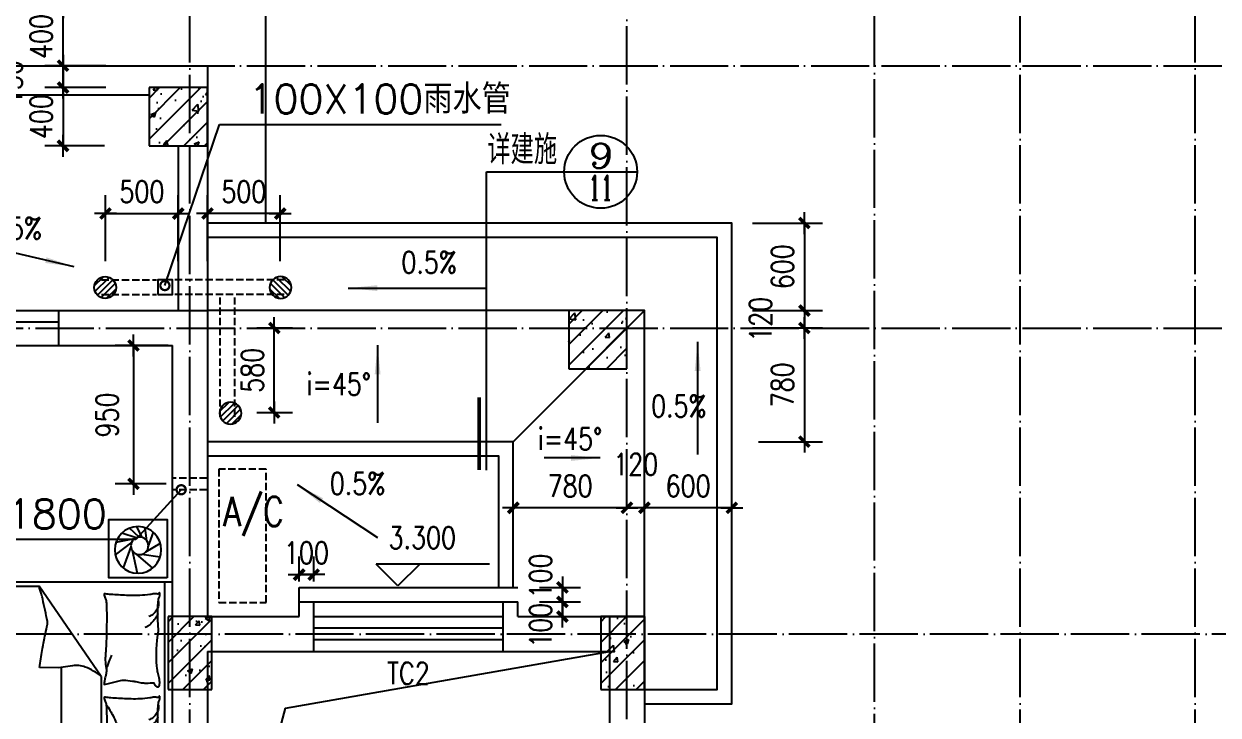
# Model space of a CAD drawing. Extents: x 12400 to 217743, y 90685 to 209848.
# Drawn here: x 90519 to 98717, y 120317 to 125060 of the extents above; entities that cross this region are included whole.
import ezdxf
from ezdxf.enums import TextEntityAlignment as Align

# ---------------------------------------------------------------- set-up
doc = ezdxf.new("R2010")
doc.units = 0
doc.header["$LTSCALE"] = 200
doc.linetypes.add('DASH', pattern=[0.35, 0.25, -0.1])
doc.linetypes.add('DOTE', pattern=[2.42, 2, -0.2, 0.02, -0.2])
doc.layers.get('0').update_dxf_attribs({"linetype": 'CONTINUOUS'})
doc.layers.get('DEFPOINTS').update_dxf_attribs({"linetype": 'CONTINUOUS'})
for name, color, linetype in [('8', 8, 'CONTINUOUS'), ('AXIS', 3, 'CONTINUOUS'), ('COLUMN', 4, 'CONTINUOUS'), ('DOTE', 1, 'DOTE'), ('HATCH', 8, 'CONTINUOUS'), ('LVTRY', 6, 'CONTINUOUS'), ('PUB_DIM', 3, 'CONTINUOUS'), ('PUB_TEXT', 7, 'CONTINUOUS'), ('ROOF', 7, 'CONTINUOUS'), ('WALL', 4, 'CONTINUOUS'), ('WINDOW', 2, 'CONTINUOUS'), ('家具', 8, 'CONTINUOUS')]:
    doc.layers.add(name, color=color, linetype=linetype)
doc.styles.add('_SIMPLEX', font='SIMPLEX.shx', dxfattribs={"width": 0.8, "bigfont": 'hztxt.shx'})
doc.styles.add('COMP', font='complex', dxfattribs={"bigfont": 'hztxt'})
doc.styles.add('DIM_FONT', font='SIMPLEX', dxfattribs={"width": 0.8})
doc.styles.add('HZ', font='txt', dxfattribs={"bigfont": 'hztxt'})
doc.styles.add('SIMPLEX', font='SIMPLEX.SHX')
doc.dimstyles.new('AXIS50', dxfattribs={"dimscale": 0.5, "dimtxt": 300, "dimasz": 1, "dimexe": 250, "dimexo": 300, "dimgap": 150, "dimtad": 1, "dimdec": 0, "dimzin": 0, "dimdsep": 46, "dimtxsty": 'DIM_FONT', "dimblk": '_DIMX', "dimblk1": 'DOTSMALL', "dimblk2": 'DOTSMALL', "dimcen": 2.5, "dimse1": 1, "dimse2": 1, "dimclrt": 7, "dimadec": 0, "dimazin": 0, "dimtfac": 1, "dimtdec": 0, "dimtix": 1, "dimtmove": 2, "dimatfit": 3, "dimldrblk": '_DIMX', "dimfxl": 0, "dimtolj": 1, "dimtzin": 0, "dimarcsym": 0})
doc.dimstyles.new('DIMN50', dxfattribs={"dimscale": 0.5, "dimtxt": 300, "dimasz": 1, "dimexe": 250, "dimexo": 300, "dimgap": 150, "dimtad": 1, "dimdec": 0, "dimzin": 0, "dimdsep": 46, "dimtxsty": 'DIM_FONT', "dimblk": '_DIMX', "dimblk1": 'DOTSMALL', "dimblk2": 'DOTSMALL', "dimcen": 2.5, "dimclrt": 7, "dimadec": 0, "dimazin": 0, "dimtfac": 1, "dimtdec": 0, "dimtix": 1, "dimtmove": 2, "dimatfit": 3, "dimldrblk": '_DIMX', "dimfxl": 0, "dimtolj": 1, "dimtzin": 0, "dimarcsym": 0})
doc.dimstyles.new('MAO', dxfattribs={"dimscale": 0.5, "dimtxt": 400, "dimasz": 250, "dimexe": 250, "dimexo": 0, "dimgap": 150, "dimtad": 1, "dimdec": 0, "dimzin": 0, "dimdsep": 46, "dimtxsty": 'DIM_FONT', "dimblk": '_DIMX', "dimblk1": 'DOTSMALL', "dimblk2": 'DOTSMALL', "dimsah": 1, "dimcen": 2.5, "dimclrt": 7, "dimadec": 0, "dimazin": 0, "dimtfac": 1, "dimtdec": 0, "dimtix": 1, "dimtmove": 2, "dimatfit": 3, "dimldrblk": 'DOTSMALL', "dimfxl": 0, "dimtolj": 1, "dimtzin": 0, "dimarcsym": 0})
pattern_1 = [(45, (178485.24, -10986.48), (-70.71068, 70.71068), []), (50, (178485.24, -10986.48), (358.6301, -31.37607), [37.5, -412.5]), (355, (178485.24, -10986.48), (-69.3757, 376.0961), [30, -330]), (100.4514, (178515.12, -10989.1), (289.2547, 344.7198), [31.8701, -350.57106]), (46.1842, (178485.24, -10886.48), (533.6205, -82.7595), [56.25, -618.75]), (96.6356, (178529.7, -10893.37), (467.3314, 487.059), [47.8051, -525.8565]), (351.1842, (178485.24, -10886.5), (467.331, 487.0593), [45, -495]), (21, (178535.24, -10911.48), (298.4535, -201.30945), [37.5, -412.5]), (326, (178535.24, -10911.48), (121.6577, 362.575), [30, -330]), (71.4514, (178560.1, -10928.25), (420.1113, 161.26525), [31.8701, -350.57106]), (37.5, (178485.24, -10986.48), (6.07993, 166.44693), [0, -326, 0, -335, 0, -331.25]), (7.5, (178485.24, -10986.48), (131.53477, 197.20586), [0, -191, 0, -318.5, 0, -126.25]), (327.5, (178373.74, -10986.48), (266.91122, -11.27744), [0, -125, 0, -390, 0, -517.5]), (317.5, (178323.74, -10986.48), (291.5931, 50.0525), [0, -162.5, 0, -259, 0, -367.5])]

# ---------------------------------------------------------------- blocks, each defined once
blk = doc.blocks.new('M_C54TQD')
for p, q in [((0, -52.4), (1500, -52.4)), ((853.5, -488.5), (45.8, -488.5)), ((853.5, -488.5), (1471.6, -915.9)), ((25.8, -508.5), (25.8, -1967.8)), ((45.8, -761.1), (915.3, -761.1)), ((1471.6, -1967.8), (1471.6, -915.9)), ((381, -1368.3), (394.8, -1471.4)), ((777.6, -1368.4), (698.4, -1472.4)), ((394.8, -1471.4), (369, -1593.5)), ((528.4, -1559.3), (508.6, -1470.4)), ((698.4, -1472.4), (623.3, -1602.7)), ((160.8, -1514.4), (136.8, -1517.8)), ((255.4, -1552.2), (160.8, -1514.4)), ((324.3, -1645), (255.4, -1552.2)), ((90.3, -1638.1), (87, -1644.6)), ((188.4, -1621), (90.3, -1638.1)), ((257.2, -1617.5), (188.4, -1621)), ((324.3, -1645), (257.2, -1617.5)), ((369, -1593.5), (324.3, -1645)), ((548.2, -1616.6), (528.4, -1559.3)), ((605.5, -1658), (548.2, -1616.6)), ((623.3, -1602.7), (605.5, -1658)), ((605.5, -1658), (734, -1626.4)), ((734, -1626.4), (836.8, -1640.3)), ((324.3, -1645), (510, -1663.9)), ((324.3, -1645), (355.2, -1727.5)), ((510, -1663.9), (559.9, -1700)), ((559.9, -1700), (572, -1708.6)), ((605.5, -1658), (593.7, -1752.2)), ((605.5, -1658), (654.9, -1721.3)), ((654.9, -1721.3), (720.1, -1768.7)), ((836.8, -1640.3), (872.8, -1660.3)), ((355.2, -1727.5), (334.6, -1810)), ((591.9, -1766.9), (580, -1861.5)), ((720.1, -1768.7), (813, -1768.7)), ((334.6, -1810), (281, -1872.6)), ((45.8, -1987.8), (1451.6, -1987.8))]:
    blk.add_line(p, q)
blk.add_lwpolyline([(0, -2000), (0, 0), (1500, 0), (1500, -2000)], close=True)
for points in [[(101, -126.8, -0.263368), (73, -108, -0.494818), (82.2, -89.3, -0.049225), (99.9, -87.5, -0.036831), (123.5, -89.3, -0.031893), (161.5, -97.4, 0.035782), (195.4, -104.4, 0.032941), (285.1, -110.3, 0.026564), (396.3, -104.4, 0.017905), (433.8, -99, -0.033397), (454, -96.8, -0.03204), (491.1, -97.5, 0.018442), (555.4, -100.5, 0.010837), (620.2, -99.8, 0.014624), (668.1, -96.8, 0.111249), (690.6, -89.5, -0.153708), (707.5, -85.5, -0.076444), (715, -87.2, -0.215512), (716.9, -89.3, -0.585858), (714.3, -92.3, 0.363489), (709.4, -94.9, 0.191716), (709.4, -106.4, -0.129675), (711.3, -123, -0.01735), (708.3, -139.8, 0.019326), (705.7, -154.9, 0.018818), (699, -223.3, 0.021828), (698.1, -282.6, 0.006204), (699.5, -316.4, 0.001963), (705.7, -423.3, 0.028341), (709.9, -459.4, -0.117014), (709.4, -468.3, -0.36606), (708, -469.3, -0.03973), (694.4, -466.5, -0.048309), (680.6, -461, 0.062981), (670, -457.1, 0.04058), (646.6, -453.7, 0.014345), (579.8, -451.4, 0.005484), (454.4, -452.2, 0.007153), (358.2, -455.2, 0.008762), (315.7, -457.9, -0.008153), (270, -460.8, -0.06251), (212.9, -456.4, 0.078669), (167.3, -454.4, 0.047825), (144.9, -459.1, -0.034494), (114.1, -466.5, -0.023571), (88.8, -469.5, -0.510228), (87.8, -468.3), (95.3, -438.3), (116, -355.7, 0.073041), (118, -336.2, 0.023305), (112.2, -275, 0.018299), (108.2, -252.2, -0.01097), (100.8, -214.2, -0.042281), (97.9, -179.9, -0.027201), (100.8, -126.5)], [(99.3, -142.8, -0.05369), (113.5, -155.8, -0.070312), (121.6, -168.1, -0.015448), (125.4, -176.6, -0.013244), (129.1, -186.8, -0.082127), (132.1, -204.9, -0.064164), (129.1, -228.1)], [(100.8, -126.8, -0.077379), (135.6, -152.1, -0.077379), (161.1, -186.8, -0.047525), (171, -211.5, -0.047525), (176.1, -237.5)], [(574.8, -100.6, 0.027842), (551.1, -111.2, 0.048685), (538.5, -119.3, 0.023666), (510.6, -143.6, 0.031223), (491.6, -164.3, 0.046801), (486.5, -172, 0.023191), (478.4, -188.7)], [(656.8, -94.9, 0.088153), (622.3, -98.4, 0.088153), (591.1, -113.7, 0.077547), (569.5, -135.3, 0.077547), (555.4, -162.4)], [(810.2, -126.8, -0.263368), (782.3, -108, -0.494818), (791.4, -89.3, -0.049225), (809.1, -87.5, -0.036831), (832.8, -89.3, -0.031893), (870.7, -97.4, 0.035782), (904.6, -104.4, 0.032941), (994.3, -110.3, 0.026564), (1105.5, -104.4, 0.017905), (1143, -99, -0.033397), (1163.3, -96.8, -0.03204), (1200.3, -97.5, 0.018442), (1264.7, -100.5, 0.010837), (1329.4, -99.8, 0.014624), (1377.3, -96.8, 0.111249), (1399.9, -89.5, -0.153708), (1416.8, -85.5, -0.076444), (1424.2, -87.2, -0.215512), (1426.2, -89.3, -0.585858), (1423.5, -92.3, 0.363489), (1418.6, -94.9, 0.191716), (1418.6, -106.4, -0.129675), (1420.5, -123, -0.01735), (1417.5, -139.8, 0.019326), (1414.9, -154.9, 0.018818), (1408.3, -223.3, 0.021828), (1407.4, -282.6, 0.006204), (1408.8, -316.4, 0.001963), (1414.9, -423.3, 0.028341), (1419.2, -459.4, -0.117014), (1418.6, -468.3, -0.36606), (1417.2, -469.3, -0.03973), (1403.6, -466.5, -0.048309), (1389.9, -461, 0.062981), (1379.2, -457.1, 0.04058), (1355.8, -453.7, 0.014345), (1289.1, -451.4, 0.005484), (1163.6, -452.2, 0.007153), (1067.5, -455.2, 0.008762), (1024.9, -457.9, -0.008153), (979.2, -460.8, -0.06251), (922.1, -456.4, 0.078669), (876.5, -454.4, 0.047825), (854.1, -459.1, -0.034494), (823.4, -466.5, -0.023571), (798, -469.5, -0.510228), (797.1, -468.3), (804.6, -438.3), (825.2, -355.7, 0.073041), (827.2, -336.2, 0.023305), (821.5, -275, 0.018299), (817.4, -252.2, -0.01097), (810.1, -214.2, -0.042281), (807.2, -179.9, -0.027201), (810.1, -126.5)], [(1284.1, -100.6, 0.027842), (1260.3, -111.2, 0.048685), (1247.8, -119.3, 0.023666), (1219.8, -143.6, 0.031223), (1200.8, -164.3, 0.046801), (1195.7, -172, 0.023191), (1187.7, -188.7)], [(1366.1, -94.9, 0.088153), (1331.5, -98.4, 0.088153), (1300.3, -113.7, 0.077547), (1278.7, -135.3, 0.077547), (1264.7, -162.4)], [(660.6, -455.2, 0.016108), (621.7, -429, 0.024599), (594.9, -413.9, 0.009477), (545.8, -390.6, 0.015937), (516, -378.3, 0.072521), (499.6, -374.7, 0.033339), (463.4, -374.5)], [(191.4, -453.7, 0.009729), (218.7, -444.6, 0.009729), (245.6, -434.6, 0.007971), (267.3, -425.5, 0.007971), (288.8, -415.8)], [(853.5, -488.5, -0.085272), (916.8, -598.6, -0.124044), (926, -686.2), (912.4, -781.6), (914.1, -911.7)], [(900.6, -453.7, 0.009729), (927.9, -444.6, 0.009729), (954.8, -434.6, 0.007971), (976.6, -425.5, 0.007971), (998, -415.8)], [(914.1, -911.7, 0.007867), (1031.7, -893.9, 0.009508), (1128.5, -875.9, 0.006616), (1193.5, -861.5, -0.023828), (1211.7, -858.2, -0.080713), (1230.3, -858.7, -0.009591), (1382.9, -890.6, -0.013133), (1416.4, -899.2, -0.007859), (1471.6, -915.9)], [(464, -1480.4, 0.025626), (475.6, -1477.6, 0.0108), (604.9, -1436, 0.00456), (692.4, -1404.8, 0.01125), (727.5, -1391, 0.069394), (746.3, -1379.9, -0.079756), (762.9, -1370.5, -0.106399), (777.6, -1368.4, -0.328642), (781.6, -1371.8, -0.299547), (779.2, -1378.3, 0.189917), (773.7, -1387.1, 0.033518), (772.5, -1397.4, 0.075627), (773, -1402, 0.053489), (776, -1409.8, 0.017838), (788.1, -1431.8, 0.038394), (805.3, -1456.1, -0.059529), (815.7, -1472.2, -0.035943), (826.3, -1498.4, -0.011245), (851.9, -1584.7, -0.006203), (862.2, -1624.3, 0.010783), (868.3, -1647, 0.019485), (872.8, -1660.3, 0.005062), (892.4, -1710.5, 0.101392), (909.1, -1735.8, -0.223768), (914, -1749.2, -0.25558), (910.9, -1753.8, -0.081563), (895.2, -1758.9, -0.071805), (878.1, -1759, 0.069985), (860.5, -1759.1, 0.03546), (801, -1772.1, 0.029432), (732, -1796.8, 0.001554), (698.6, -1811.2, -0.00152), (664.5, -1825.8, -0.004735), (629.3, -1840.5, 0.00382), (585.5, -1858.6, 0.296001), (563.6, -1890.9, -0.649774), (542.2, -1899.9, -0.02319), (537.7, -1895.3, 0.0288), (534, -1891.6, 0.005727), (527.4, -1885.8, -0.004358), (518.8, -1878.2, -0.027528), (501.8, -1861.4, -0.046214), (493.2, -1849.9, -0.194121), (490.4, -1833.2, 0.133719), (489.3, -1809.2, 0.005779), (481.8, -1787.2, 0.008882)]]:
    blk.add_lwpolyline(points, format="xyb")
blk.add_lwpolyline([(58.1, -1583.2, 0.101392), (39.5, -1559.2, -0.223768), (33.6, -1546.2, -0.25558), (36.4, -1541.4, -0.081563), (51.6, -1535.1, -0.071805), (68.7, -1533.7, 0.069985), (86.2, -1532.2, 0.03546), (144.5, -1514.8, 0.029432), (211.5, -1484.8, 0.001554), (243.6, -1467.9, -0.00152), (276.5, -1450.7, -0.004735), (310.5, -1433.4, 0.00382), (352.7, -1412, 0.296001), (372.1, -1378.1, -0.649774), (392.8, -1367.5, -0.02319), (397.6, -1371.7, 0.0288), (401.6, -1375.1, 0.005727), (408.6, -1380.4, -0.004358), (417.8, -1387.3, -0.027528), (436, -1402.8, -0.046214), (445.5, -1413.5, -0.194121), (449.5, -1430, 0.133719), (452.5, -1453.8, 0.011505), (471.2, -1496.2, 0.008882), (497.5, -1550, 0.012426), (534.6, -1618.4, -0.033612), (547.3, -1644.2), (570.3, -1700.5), (588.1, -1744, 0.224341), (602.6, -1757.3, -0.722772), (602.8, -1766.1, -0.103513), (599, -1766.6, 0.053465), (591.8, -1766.9, 0.030109), (568.7, -1771.5, -0.031436), (546.6, -1775.9, -0.05324), (531.5, -1776.4, 0.05518), (516.9, -1776.8, 0.056271), (491.6, -1783.4, 0.0108), (365.9, -1834.8, 0.00456), (281, -1872.6, 0.01125), (247.1, -1889, 0.069394), (229.2, -1901.6, -0.079756), (213.3, -1912.2, -0.106399), (198.9, -1915.4, -0.328642), (194.6, -1912.4, -0.299547), (196.5, -1905.7, 0.189917), (201.3, -1896.5, 0.033518), (201.7, -1886.2, 0.075627), (200.8, -1881.6, 0.053489), (197.3, -1874, 0.017838), (183.5, -1853, 0.038394), (164.5, -1830.2, -0.059529), (152.9, -1814.9, -0.035943), (140.3, -1789.6, -0.011245), (108.1, -1705.4, -0.006203), (94.9, -1666.8, 0.010783), (87, -1644.6, 0.019485), (81.6, -1631.7, 0.005062)], format="xyb", close=True)
for centre, start, end in [((45.8, -508.5), 90, 180), ((45.8, -741.1), 180, 270), ((45.8, -1967.8), 180, 270), ((1451.6, -1967.8), 270, 0)]:
    blk.add_arc(centre, 20, start, end)
at = {"style": 'DIM_FONT', "width": 0.8, "flags": 9}
for tag in ['YSIZE', 'XSIZE']:
    blk.add_attdef(tag, (0, 0), '', height=0.5, dxfattribs=at)
blk = doc.blocks.new('M_C5')
for p, q in [((-70.8, 21.3), (-105.6, 120.2)), ((-60.2, 62.7), (-49.6, 152.1)), ((-28.1, 85.6), (7.4, 159.8)), ((-9, 88), (58.7, 149.2)), ((12.2, 83.3), (111.9, 114.4)), ((-54, -14.1), (-153.6, 45)), ((25.5, 75.4), (152, 50)), ((42.3, 52.6), (156.1, -35.1)), ((48.3, 20.6), (102.1, -123.2)), ((-26.4, -30), (-153, -46.9)), ((14.5, -26.2), (-99.1, -125.6)), ((40.5, -2.3), (5.1, -160))]:
    blk.add_line(p, q)
for centre, radius in [((0, 0), 160), ((-11.2, 28), 60)]:
    blk.add_circle(centre, radius)
at = {"width": 0.8, "flags": 9}
for tag in ['XSIZE', 'YSIZE']:
    blk.add_attdef(tag, (0, 0), '', height=0.5, dxfattribs=at)
blk = doc.blocks.new('A$C61510689')
for points in [[(36.3, 1955.5), (436.3, 1955.5), (436.3, 2355.5), (36.3, 2355.5)], [(36.3, 0), (436.3, 0), (436.3, 400), (36.3, 400)]]:
    blk.add_lwpolyline(points, close=True)
for p in [(236.4, 2147.6), (236.4, 192.2)]:
    blk.add_blockref('M_C5', p)
at = {"rotation": 90}
blk.add_blockref('M_C54TQD', (0, 426.1), dxfattribs=at)
blk = doc.blocks.new('TM1800')
for p, q in [((0, 240), (1800, 240)), ((864.8, 160), (864.8, 240)), ((1800, 160), (0, 160)), ((936.2, 160), (936.2, 80)), ((936.2, 80), (0, 80)), ((0, 0), (1800, 0))]:
    blk.add_line(p, q)
blk = doc.blocks.new('_WBLK')
for p, q in [((-0.5, 0.5), (0.5, 0.5)), ((0.5, 0.1667), (-0.5, 0.1667)), ((0.5, -0.1667), (-0.5, -0.1667)), ((-0.5, -0.5), (0.5, -0.5))]:
    blk.add_line(p, q)
at = {"style": 'SIMPLEX', "flags": 9}
blk.add_attdef('A', text='', height=1, dxfattribs=at).set_placement((0, 1.5), align=Align.MIDDLE)
blk = doc.blocks.new('_DIMX')
blk.add_line((-150, 0), (150, 0))
at = {"const_width": 50}
blk.add_lwpolyline([(-70, -70), (70, 70)], dxfattribs=at)
blk = doc.blocks.new('*D1834')
at = {"layer": 'AXIS', "color": 0, "lineweight": -2}
for p, q in [((95520.7, 123692.9), (96001.5, 123692.9)), ((95876.5, 123692.4), (95876.5, 123093.4)), ((95520.7, 123092.9), (96001.5, 123092.9))]:
    blk.add_line(p, q, dxfattribs=at)
at = {"layer": 'DEFPOINTS', "color": 0}
for p in [(95370.7, 123692.9), (95370.7, 123092.9), (95876.5, 123092.9)]:
    blk.add_point(p, dxfattribs=at)
at = {"layer": 'AXIS', "color": 0, "lineweight": -2, "xscale": 0.5, "yscale": 0.5, "zscale": 0.5}
for p, rotation in [((95876.5, 123692.9), 90), ((95876.5, 123092.9), 270)]:
    blk.add_blockref('_DIMX', p, dxfattribs=dict(at, rotation=rotation))
at = {"layer": 'AXIS', "color": 7, "insert": (95726.5, 123392.9), "char_height": 150, "attachment_point": 5, "rotation": 90, "style": 'DIM_FONT'}
blk.add_mtext('\\A1;600', dxfattribs=at)
blk = doc.blocks.new('_DOTSMALL')
at = {"color": 0, "linetype": 'ByBlock', "const_width": 0.5}
blk.add_lwpolyline([(-0.0625, 0, 1), (0.0625, 0, 1)], format="xyb", close=True, dxfattribs=at)
blk = doc.blocks.new('*D1835')
at = {"layer": 'AXIS', "color": 0, "lineweight": -2}
for p, q in [((95520.7, 123092.9), (96001.5, 123092.9)), ((95876.5, 123093.4), (95876.5, 123093.9)), ((95876.5, 123092.9), (95876.5, 122972.9)), ((95561.9, 122972.9), (96001.5, 122972.9)), ((95876.5, 122972.4), (95876.5, 122971.9))]:
    blk.add_line(p, q, dxfattribs=at)
at = {"layer": 'DEFPOINTS', "color": 0}
for p in [(95370.7, 123092.9), (95411.9, 122972.9), (95876.5, 122972.9)]:
    blk.add_point(p, dxfattribs=at)
at = {"layer": 'AXIS', "color": 0, "lineweight": -2, "xscale": 0.5, "yscale": 0.5, "zscale": 0.5}
for p, rotation in [((95876.5, 123092.9), 270), ((95876.5, 122972.9), 90)]:
    blk.add_blockref('_DIMX', p, dxfattribs=dict(at, rotation=rotation))
at = {"layer": 'AXIS', "color": 7, "insert": (95575.6, 123032.9), "char_height": 150, "attachment_point": 5, "rotation": 90, "style": 'DIM_FONT'}
blk.add_mtext('\\A1;120', dxfattribs=at)
blk = doc.blocks.new('*D1838')
at = {"layer": 'AXIS', "color": 0, "lineweight": -2}
for p, q in [((95520.7, 122972.9), (96001.5, 122972.9)), ((95876.5, 122972.4), (95876.5, 122193.4)), ((95561.9, 122192.9), (96001.5, 122192.9))]:
    blk.add_line(p, q, dxfattribs=at)
at = {"layer": 'DEFPOINTS', "color": 0}
for p in [(95370.7, 122972.9), (95411.9, 122192.9), (95876.5, 122192.9)]:
    blk.add_point(p, dxfattribs=at)
at = {"layer": 'AXIS', "color": 0, "lineweight": -2, "xscale": 0.5, "yscale": 0.5, "zscale": 0.5}
for p, rotation in [((95876.5, 122972.9), 90), ((95876.5, 122192.9), 270)]:
    blk.add_blockref('_DIMX', p, dxfattribs=dict(at, rotation=rotation))
at = {"layer": 'AXIS', "color": 7, "insert": (95726.5, 122582.9), "char_height": 150, "attachment_point": 5, "rotation": 90, "style": 'DIM_FONT'}
blk.add_mtext('\\A1;780', dxfattribs=at)
blk = doc.blocks.new('*D1839')
at = {"layer": 'DEFPOINTS', "color": 0}
for p in [(94778.6, 121739.1), (94778.6, 121354.1), (95378.6, 121354.1)]:
    blk.add_point(p, dxfattribs=at)
at = {"layer": 'PUB_DIM', "color": 0, "lineweight": -2}
blk.add_line((95378.1, 121739.1), (94779.1, 121739.1), dxfattribs=at)
at = {"layer": 'PUB_DIM', "color": 0, "lineweight": -2, "xscale": 0.5, "yscale": 0.5, "zscale": 0.5, "rotation": 180}
blk.add_blockref('_DIMX', (94778.6, 121739.1), dxfattribs=at)
at = {"layer": 'PUB_DIM', "color": 0, "lineweight": -2, "xscale": 0.5, "yscale": 0.5, "zscale": 0.5}
blk.add_blockref('_DIMX', (95378.6, 121739.1), dxfattribs=at)
at = {"layer": 'PUB_DIM', "color": 7, "insert": (95078.6, 121889.1), "char_height": 150, "attachment_point": 5, "style": 'DIM_FONT'}
blk.add_mtext('\\A1;600', dxfattribs=at)
blk = doc.blocks.new('*D1840')
at = {"layer": 'DEFPOINTS', "color": 0}
for p in [(94658.6, 121739.1), (94658.6, 121395.3), (94778.6, 121354.1)]:
    blk.add_point(p, dxfattribs=at)
at = {"layer": 'PUB_DIM', "color": 0, "lineweight": -2}
for p, q in [((94658.1, 121739.1), (94657.6, 121739.1)), ((94778.6, 121739.1), (94658.6, 121739.1)), ((94779.1, 121739.1), (94779.6, 121739.1))]:
    blk.add_line(p, q, dxfattribs=at)
at = {"layer": 'PUB_DIM', "color": 0, "lineweight": -2, "xscale": 0.5, "yscale": 0.5, "zscale": 0.5}
blk.add_blockref('_DIMX', (94658.6, 121739.1), dxfattribs=at)
at = {"layer": 'PUB_DIM', "color": 0, "lineweight": -2, "xscale": 0.5, "yscale": 0.5, "zscale": 0.5, "rotation": 180}
blk.add_blockref('_DIMX', (94778.6, 121739.1), dxfattribs=at)
at = {"layer": 'PUB_DIM', "color": 7, "insert": (94718.6, 122037.2), "char_height": 150, "attachment_point": 5, "style": 'DIM_FONT'}
blk.add_mtext('\\A1;120', dxfattribs=at)
blk = doc.blocks.new('*D1841')
at = {"layer": 'DEFPOINTS', "color": 0}
for p in [(93878.6, 121739.1), (93878.6, 121395.3), (94658.6, 121354.1)]:
    blk.add_point(p, dxfattribs=at)
at = {"layer": 'PUB_DIM', "color": 0, "lineweight": -2}
blk.add_line((94658.1, 121739.1), (93879.1, 121739.1), dxfattribs=at)
at = {"layer": 'PUB_DIM', "color": 0, "lineweight": -2, "xscale": 0.5, "yscale": 0.5, "zscale": 0.5, "rotation": 180}
blk.add_blockref('_DIMX', (93878.6, 121739.1), dxfattribs=at)
at = {"layer": 'PUB_DIM', "color": 0, "lineweight": -2, "xscale": 0.5, "yscale": 0.5, "zscale": 0.5}
blk.add_blockref('_DIMX', (94658.6, 121739.1), dxfattribs=at)
at = {"layer": 'PUB_DIM', "color": 7, "insert": (94268.6, 121889.1), "char_height": 150, "attachment_point": 5, "style": 'DIM_FONT'}
blk.add_mtext('\\A1;780', dxfattribs=at)
blk = doc.blocks.new('_ARROW')
blk.add_solid([(0, 0), (-1, 0.1), (-1, -0.1)])
blk = doc.blocks.new('_LV13')
at = {"color": 0}
for p, q in [((-0.495, 0.071), (-0.071, 0.495)), ((-0.465, -0.183), (0.183, 0.465)), ((-0.354, -0.354), (0.354, 0.354)), ((-0.183, -0.465), (0.465, 0.183)), ((0.071, -0.495), (0.495, -0.071))]:
    blk.add_line(p, q, dxfattribs=at)
blk.add_circle((0, 0), 0.5)
blk = doc.blocks.new('*D1909')
at = {"layer": 'DEFPOINTS', "color": 0}
for p in [(91658.6, 122852.9), (91271.3, 121902.9), (91645.2, 121902.9)]:
    blk.add_point(p, dxfattribs=at)
at = {"layer": 'PUB_DIM', "color": 0, "lineweight": -2}
for p, q in [((91508.6, 122852.9), (91146.3, 122852.9)), ((91271.3, 122852.4), (91271.3, 121903.4)), ((91495.2, 121902.9), (91146.3, 121902.9))]:
    blk.add_line(p, q, dxfattribs=at)
at = {"layer": 'PUB_DIM', "color": 0, "lineweight": -2, "xscale": 0.5, "yscale": 0.5, "zscale": 0.5}
for p, rotation in [((91271.3, 122852.9), 90), ((91271.3, 121902.9), 270)]:
    blk.add_blockref('_DIMX', p, dxfattribs=dict(at, rotation=rotation))
at = {"layer": 'PUB_DIM', "color": 7, "insert": (91090.8, 122376.3), "char_height": 150, "attachment_point": 5, "rotation": 90, "style": 'DIM_FONT'}
blk.add_mtext('\\A1;950', dxfattribs=at)
blk = doc.blocks.new('*D1946')
at = {"layer": 'DEFPOINTS', "color": 0}
for p in [(91232.1, 124772.9), (90787.4, 124622.9), (91232.1, 124622.9)]:
    blk.add_point(p, dxfattribs=at)
at = {"layer": 'PUB_DIM', "color": 0, "lineweight": -2}
for p, q in [((91082.1, 124772.9), (90662.4, 124772.9)), ((90787.4, 124773.4), (90787.4, 124773.9)), ((90787.4, 124772.9), (90787.4, 124622.9)), ((91082.1, 124622.9), (90662.4, 124622.9)), ((90787.4, 124622.4), (90787.4, 124621.9))]:
    blk.add_line(p, q, dxfattribs=at)
at = {"layer": 'PUB_DIM', "color": 0, "lineweight": -2, "xscale": 0.5, "yscale": 0.5, "zscale": 0.5}
for p, rotation in [((90787.4, 124772.9), 270), ((90787.4, 124622.9), 90)]:
    blk.add_blockref('_DIMX', p, dxfattribs=dict(at, rotation=rotation))
at = {"layer": 'PUB_DIM', "color": 7, "insert": (90431.8, 124657.2), "char_height": 150, "attachment_point": 5, "rotation": 90, "style": 'DIM_FONT'}
blk.add_mtext('\\A1;150', dxfattribs=at)
blk = doc.blocks.new('*D1947')
at = {"layer": 'DEFPOINTS', "color": 0}
for p in [(90787.4, 125172.9), (91227.9, 125172.9), (91232.1, 124772.9)]:
    blk.add_point(p, dxfattribs=at)
at = {"layer": 'PUB_DIM', "color": 0, "lineweight": -2}
for p, q in [((91077.9, 125172.9), (90662.4, 125172.9)), ((90787.4, 125173.4), (90787.4, 125173.9)), ((90787.4, 124772.9), (90787.4, 125172.9)), ((91082.1, 124772.9), (90662.4, 124772.9)), ((90787.4, 124772.4), (90787.4, 124771.9))]:
    blk.add_line(p, q, dxfattribs=at)
at = {"layer": 'PUB_DIM', "color": 0, "lineweight": -2, "xscale": 0.5, "yscale": 0.5, "zscale": 0.5}
for p, rotation in [((90787.4, 125172.9), 270), ((90787.4, 124772.9), 90)]:
    blk.add_blockref('_DIMX', p, dxfattribs=dict(at, rotation=rotation))
at = {"layer": 'PUB_DIM', "color": 7, "insert": (90637.4, 124972.9), "char_height": 150, "attachment_point": 5, "rotation": 90, "style": 'DIM_FONT'}
blk.add_mtext('\\A1;400', dxfattribs=at)
blk = doc.blocks.new('*D1948')
at = {"layer": 'DEFPOINTS', "color": 0}
for p in [(91232.1, 124622.9), (90787.4, 124222.9), (91221.2, 124222.9)]:
    blk.add_point(p, dxfattribs=at)
at = {"layer": 'PUB_DIM', "color": 0, "lineweight": -2}
for p, q in [((91082.1, 124622.9), (90662.4, 124622.9)), ((90787.4, 124623.4), (90787.4, 124623.9)), ((90787.4, 124622.9), (90787.4, 124222.9)), ((91071.2, 124222.9), (90662.4, 124222.9)), ((90787.4, 124222.4), (90787.4, 124221.9))]:
    blk.add_line(p, q, dxfattribs=at)
at = {"layer": 'PUB_DIM', "color": 0, "lineweight": -2, "xscale": 0.5, "yscale": 0.5, "zscale": 0.5}
for p, rotation in [((90787.4, 124622.9), 270), ((90787.4, 124222.9), 90)]:
    blk.add_blockref('_DIMX', p, dxfattribs=dict(at, rotation=rotation))
at = {"layer": 'PUB_DIM', "color": 7, "insert": (90637.4, 124422.9), "char_height": 150, "attachment_point": 5, "rotation": 90, "style": 'DIM_FONT'}
blk.add_mtext('\\A1;400', dxfattribs=at)
blk = doc.blocks.new('*D2041')
at = {"layer": 'DEFPOINTS', "color": 0}
for p in [(91578.6, 123758.4), (91078.6, 123282.2), (91578.6, 123282.2)]:
    blk.add_point(p, dxfattribs=at)
at = {"layer": 'PUB_DIM', "color": 0, "lineweight": -2}
for p, q in [((91078.6, 123432.2), (91078.6, 123883.4)), ((91578.6, 123432.2), (91578.6, 123883.4)), ((91079.1, 123758.4), (91578.1, 123758.4))]:
    blk.add_line(p, q, dxfattribs=at)
at = {"layer": 'PUB_DIM', "color": 0, "lineweight": -2, "xscale": 0.5, "yscale": 0.5, "zscale": 0.5, "rotation": 180}
blk.add_blockref('_DIMX', (91078.6, 123758.4), dxfattribs=at)
at = {"layer": 'PUB_DIM', "color": 0, "lineweight": -2, "xscale": 0.5, "yscale": 0.5, "zscale": 0.5}
blk.add_blockref('_DIMX', (91578.6, 123758.4), dxfattribs=at)
at = {"layer": 'PUB_DIM', "color": 7, "insert": (91328.6, 123908.4), "char_height": 150, "attachment_point": 5, "style": 'DIM_FONT'}
blk.add_mtext('\\A1;500', dxfattribs=at)
blk = doc.blocks.new('*D2042')
at = {"layer": 'DEFPOINTS', "color": 0}
for p in [(91967.9, 122972.9), (92237.6, 122972.9), (91967.9, 122392.9)]:
    blk.add_point(p, dxfattribs=at)
at = {"layer": 'PUB_DIM', "color": 0, "lineweight": -2}
for p, q in [((92117.9, 122972.9), (92362.6, 122972.9)), ((92237.6, 122393.4), (92237.6, 122972.4)), ((92117.9, 122392.9), (92362.6, 122392.9))]:
    blk.add_line(p, q, dxfattribs=at)
at = {"layer": 'PUB_DIM', "color": 0, "lineweight": -2, "xscale": 0.5, "yscale": 0.5, "zscale": 0.5}
for p, rotation in [((92237.6, 122972.9), 90), ((92237.6, 122392.9), 270)]:
    blk.add_blockref('_DIMX', p, dxfattribs=dict(at, rotation=rotation))
at = {"layer": 'PUB_DIM', "color": 7, "insert": (92087.6, 122682.9), "char_height": 150, "attachment_point": 5, "rotation": 90, "style": 'DIM_FONT'}
blk.add_mtext('\\A1;580', dxfattribs=at)
blk = doc.blocks.new('*D2126')
at = {"layer": 'DEFPOINTS', "color": 0}
for p in [(93908.6, 121092.9), (93908.6, 120992.9), (94215.6, 120992.9)]:
    blk.add_point(p, dxfattribs=at)
at = {"layer": 'PUB_DIM', "color": 0, "lineweight": -2}
for p, q in [((94058.6, 121092.9), (94340.6, 121092.9)), ((94215.6, 121093.4), (94215.6, 121093.9)), ((94215.6, 121092.9), (94215.6, 120992.9)), ((94058.6, 120992.9), (94340.6, 120992.9)), ((94215.6, 120992.4), (94215.6, 120991.9))]:
    blk.add_line(p, q, dxfattribs=at)
at = {"layer": 'PUB_DIM', "color": 0, "lineweight": -2, "xscale": 0.5, "yscale": 0.5, "zscale": 0.5}
for p, rotation in [((94215.6, 121092.9), 270), ((94215.6, 120992.9), 90)]:
    blk.add_blockref('_DIMX', p, dxfattribs=dict(at, rotation=rotation))
at = {"layer": 'PUB_DIM', "color": 7, "insert": (94065.6, 120933), "char_height": 150, "attachment_point": 5, "rotation": 90, "style": 'DIM_FONT'}
blk.add_mtext('\\A1;100', dxfattribs=at)
blk = doc.blocks.new('*D2127')
at = {"layer": 'DEFPOINTS', "color": 0}
for p in [(92508.6, 121280.3), (92408.6, 121083.2), (92508.6, 121083.2)]:
    blk.add_point(p, dxfattribs=at)
at = {"layer": 'PUB_DIM', "color": 0, "lineweight": -2}
for p, q in [((92408.6, 121233.2), (92408.6, 121405.3)), ((92508.6, 121233.2), (92508.6, 121405.3)), ((92408.1, 121280.3), (92407.6, 121280.3)), ((92408.6, 121280.3), (92508.6, 121280.3)), ((92509.1, 121280.3), (92509.6, 121280.3))]:
    blk.add_line(p, q, dxfattribs=at)
at = {"layer": 'PUB_DIM', "color": 0, "lineweight": -2, "xscale": 0.5, "yscale": 0.5, "zscale": 0.5}
blk.add_blockref('_DIMX', (92408.6, 121280.3), dxfattribs=at)
at = {"layer": 'PUB_DIM', "color": 0, "lineweight": -2, "xscale": 0.5, "yscale": 0.5, "zscale": 0.5, "rotation": 180}
blk.add_blockref('_DIMX', (92508.6, 121280.3), dxfattribs=at)
at = {"layer": 'PUB_DIM', "color": 7, "insert": (92458.6, 121430.3), "char_height": 150, "attachment_point": 5, "style": 'DIM_FONT'}
blk.add_mtext('\\A1;100', dxfattribs=at)
blk = doc.blocks.new('*D2130')
at = {"layer": 'DEFPOINTS', "color": 0}
for p in [(93908.6, 121192.9), (94215.6, 121192.9), (93908.6, 121092.9)]:
    blk.add_point(p, dxfattribs=at)
at = {"layer": 'PUB_DIM', "color": 0, "lineweight": -2}
for p, q in [((94058.6, 121192.9), (94340.6, 121192.9)), ((94215.6, 121193.4), (94215.6, 121193.9)), ((94215.6, 121092.9), (94215.6, 121192.9)), ((94058.6, 121092.9), (94340.6, 121092.9)), ((94215.6, 121092.4), (94215.6, 121091.9))]:
    blk.add_line(p, q, dxfattribs=at)
at = {"layer": 'PUB_DIM', "color": 0, "lineweight": -2, "xscale": 0.5, "yscale": 0.5, "zscale": 0.5}
for p, rotation in [((94215.6, 121192.9), 270), ((94215.6, 121092.9), 90)]:
    blk.add_blockref('_DIMX', p, dxfattribs=dict(at, rotation=rotation))
at = {"layer": 'PUB_DIM', "color": 7, "insert": (94065.6, 121271.7), "char_height": 150, "attachment_point": 5, "rotation": 90, "style": 'DIM_FONT'}
blk.add_mtext('\\A1;100', dxfattribs=at)
blk = doc.blocks.new('*D2415')
at = {"layer": 'DEFPOINTS', "color": 0}
for p in [(91778.6, 123758.4), (91778.6, 123282.2), (92278.6, 123282.2)]:
    blk.add_point(p, dxfattribs=at)
at = {"layer": 'PUB_DIM', "color": 0, "lineweight": -2}
for p, q in [((91778.6, 123432.2), (91778.6, 123883.4)), ((92278.6, 123432.2), (92278.6, 123883.4)), ((92278.1, 123758.4), (91779.1, 123758.4))]:
    blk.add_line(p, q, dxfattribs=at)
at = {"layer": 'PUB_DIM', "color": 0, "lineweight": -2, "xscale": 0.5, "yscale": 0.5, "zscale": 0.5, "rotation": 180}
blk.add_blockref('_DIMX', (91778.6, 123758.4), dxfattribs=at)
at = {"layer": 'PUB_DIM', "color": 0, "lineweight": -2, "xscale": 0.5, "yscale": 0.5, "zscale": 0.5}
blk.add_blockref('_DIMX', (92278.6, 123758.4), dxfattribs=at)
at = {"layer": 'PUB_DIM', "color": 7, "insert": (92028.6, 123908.4), "char_height": 150, "attachment_point": 5, "style": 'DIM_FONT'}
blk.add_mtext('\\A1;500', dxfattribs=at)
blk = doc.blocks.new('_INDEX')
blk.add_line((-0.5, 0), (0.5, 0))
blk.add_circle((0, 0), 0.5)
at = {"style": 'COMP'}
for tag, width, p, p2 in [('1', 2.333333, (-0.17, 0.05), (0.17, 0.05)), ('-', 1.166667, (-0.17, -0.39), (0.17, -0.39))]:
    blk.add_attdef(tag, text='', height=0.34, dxfattribs=dict(at, width=width)).set_placement(p, p2, align=Align.FIT)

msp = doc.modelspace()

# ---------------------------------------------------------------- hatches: boundary and pattern name
at = {"layer": 'HATCH'}
h = msp.add_hatch(dxfattribs=at)
h.set_pattern_fill('AN31C', color=256, scale=500, style=0)
h.set_pattern_definition([(45, (59932.34, 50395.18), (-70.71068, 70.71068), []), (50, (59932.34, 50395.18), (358.6301, -31.3761), [37.5, -412.5]), (355, (59932.34, 50395.18), (-69.3757, 376.096), [30, -330]), (100.4514, (59962.22, 50392.57), (289.2547, 344.7198), [31.8701, -350.571]), (46.1842, (59932.34, 50495.2), (533.6205, -82.7595), [56.25, -618.75]), (96.6356, (59976.8, 50488.3), (467.3314, 487.059), [47.805, -525.8565]), (351.1842, (59932.34, 50495.2), (467.331, 487.0593), [45, -495]), (21, (59982.34, 50470.18), (298.4535, -201.3094), [37.5, -412.5]), (326, (59982.34, 50470.18), (121.6577, 362.575), [30, -330]), (71.4514, (60007.2, 50453.4), (420.1113, 161.2652), [31.8701, -350.571]), (37.5, (59932.34, 50395.18), (6.07993, 166.44693), [0, -326, 0, -335, 0, -331.25]), (7.5, (59932.34, 50395.18), (131.53477, 197.20586), [0, -191, 0, -318.5, 0, -126.25]), (327.5, (59820.84, 50395.18), (266.91122, -11.27744), [0, -125, 0, -390, 0, -517.5]), (317.5, (59770.84, 50395.18), (291.5931, 50.0525), [0, -162.5, 0, -259, 0, -367.5])])
h.paths.add_polyline_path([(91778.568, 124622.868), (91378.568, 124622.868), (91378.568, 124222.868), (91778.568, 124222.868)])
h = msp.add_hatch(dxfattribs=at)
h.set_pattern_fill('AN31C', color=256, scale=500, style=0)
h.set_pattern_definition(pattern_1)
h.paths.add_polyline_path([(94658.568, 122692.868), (94658.568, 123092.868), (94258.568, 123092.868), (94258.568, 122692.868)])
h = msp.add_hatch(dxfattribs=at)
h.set_pattern_fill('AN31C', color=256, scale=500, style=0)
h.set_pattern_definition(pattern_1)
h.paths.add_polyline_path([(91508.568, 120492.868), (91808.568, 120492.868), (91808.568, 120992.868), (91508.568, 120992.868)])
h = msp.add_hatch(dxfattribs=at)
h.set_pattern_fill('AN31C', color=256, scale=500, style=0)
h.set_pattern_definition(pattern_1)
h.paths.add_polyline_path([(94778.568, 120992.868), (94478.568, 120992.868), (94478.568, 120492.868), (94778.568, 120492.868)])

# ---------------------------------------------------------------- linework, layer by layer
for p, q in [((85938.568, 124572.868), (91378.568, 124572.868)), ((91578.568, 124222.868), (91578.568, 123092.868)), ((92314.876, 120363.744), (94538.568, 120752.868)), ((91778.568, 118372.868), (92314.876, 120363.744))]:
    msp.add_line(p, q)
msp.add_lwpolyline([(85538.568, 123092.868), (85538.568, 124772.868), (91778.568, 124772.868), (91778.568, 123092.868)])
at = {"linetype": 'DASH'}
msp.add_lwpolyline([(91858.138, 121089.689), (92181.9, 121089.689), (92181.9, 122004.566), (91858.138, 122004.566)], close=True, dxfattribs=at)
at = {"layer": '8'}
for p, q in [((92408.568, 121192.868), (93908.568, 121192.868)), ((92408.568, 121092.868), (92408.568, 121192.868)), ((92508.568, 121092.868), (93808.568, 121092.868))]:
    msp.add_line(p, q, dxfattribs=at)
msp.add_lwpolyline([(92178.568, 123692.868), (92178.568, 125172.868), (85138.568, 125172.868), (85138.568, 113552.868), (85538.568, 113552.868)], dxfattribs=at)
at = {"layer": 'COLUMN'}
for p, q in [((91778.568, 124622.868), (91378.568, 124622.868)), ((91378.568, 124622.868), (91378.568, 124222.868)), ((91778.568, 124222.868), (91778.568, 124622.868)), ((91378.568, 124222.868), (91778.568, 124222.868)), ((94658.568, 123092.868), (94258.568, 123092.868)), ((94258.568, 123092.868), (94258.568, 122692.868)), ((94658.568, 122692.868), (94658.568, 123092.868)), ((94258.568, 122692.868), (94658.568, 122692.868)), ((91808.568, 120992.868), (91508.568, 120992.868)), ((91508.568, 120992.868), (91508.568, 120492.868)), ((91808.568, 120492.868), (91808.568, 120992.868)), ((94778.568, 120992.868), (94478.568, 120992.868)), ((94478.568, 120992.868), (94478.568, 120492.868)), ((94778.568, 120492.868), (94778.568, 120992.868)), ((91508.568, 120492.868), (91808.568, 120492.868)), ((94478.568, 120492.868), (94778.568, 120492.868))]:
    msp.add_line(p, q, dxfattribs=at)
at = {"layer": 'DOTE'}
for p, q in [((91658.568, 103498.924), (91658.568, 125313.388)), ((94658.568, 110608.393), (94658.568, 125313.388)), ((96358.568, 114600.393), (96358.568, 125313.388)), ((97358.568, 103498.924), (97358.568, 125313.388)), ((98558.568, 103498.924), (98558.568, 125313.388)), ((84306.341, 124772.868), (99558.568, 124772.868)), ((84306.341, 122972.868), (99558.568, 122972.868)), ((99558.568, 120872.868), (84306.341, 120872.868))]:
    msp.add_line(p, q, dxfattribs=at)
at = {"layer": 'LVTRY', "linetype": 'DASH'}
for p, q in [((91051.474, 123302.52), (91428.383, 123302.52)), ((92305.663, 123302.52), (91539.303, 123302.52)), ((91051.474, 123202.52), (91428.383, 123202.52)), ((92305.663, 123202.52), (91539.303, 123202.52)), ((91867.25, 122363.308), (91867.25, 123202.52)), ((91967.25, 122363.308), (91967.25, 123202.52)), ((91775.039, 121942.868), (91538.568, 121942.868)), ((91775.039, 121862.868), (91538.568, 121862.868))]:
    msp.add_line(p, q, dxfattribs=at)
at = {"layer": 'LVTRY'}
msp.add_lwpolyline([(91439.303, 123202.52), (91539.303, 123202.52), (91539.303, 123302.52), (91439.303, 123302.52)], close=True, dxfattribs=at)
at = {"layer": 'PUB_DIM'}
for p, q in [((93694.378, 121998.12), (93694.378, 124044.731)), ((93694.378, 124044.731), (94443.111, 124044.731)), ((93086.012, 121203.401), (92936.012, 121353.401)), ((93716.012, 121353.401), (92936.012, 121353.401)), ((93236.012, 121353.401), (93086.012, 121203.401))]:
    msp.add_line(p, q, dxfattribs=at)
for points in [[(90864.604, 123393.557), (89957.637, 123602.742)], [(92745.252, 123246.571), (93694.301, 123246.571)], [(92947.037, 122854.528), (92947.037, 122321.214)], [(95143.882, 122877.086), (95143.882, 122105.245)], [(94474.287, 122080.855), (94091.345, 122080.855)], [(92394.842, 121898.112), (92947.282, 121534.204)]]:
    msp.add_lwpolyline(points, dxfattribs=at)
at = {"layer": 'PUB_DIM', "const_width": 25}
msp.add_lwpolyline([(93644.378, 121998.12), (93644.378, 122498.12)], dxfattribs=at)
at = {"layer": 'ROOF'}
msp.add_line((93878.568, 122192.868), (94778.568, 123092.868), dxfattribs=at)
for points in [[(94778.568, 120392.868), (95378.568, 120392.868), (95378.568, 123692.868), (91778.568, 123692.868)], [(94778.568, 120492.868), (95278.568, 120492.868), (95278.568, 123592.868), (91778.568, 123592.868)], [(94778.568, 120992.868), (94778.568, 123092.868), (91778.568, 123092.868)], [(93878.568, 121192.868), (93878.568, 122192.868), (91778.568, 122192.868)], [(93778.568, 121192.868), (93778.568, 122092.868), (91778.568, 122092.868)]]:
    msp.add_lwpolyline(points, dxfattribs=at)
at = {"layer": 'WALL'}
for p, q in [((90758.568, 123092.868), (91778.568, 123092.868)), ((90758.568, 122852.868), (90758.568, 123092.868)), ((91778.568, 123092.868), (91778.568, 120992.868)), ((90758.568, 122852.868), (91538.568, 122852.868)), ((91538.568, 118552.868), (91538.568, 122852.868)), ((92408.568, 121092.868), (92508.568, 121092.868)), ((92408.568, 120992.868), (92408.568, 121092.868)), ((92508.568, 120752.868), (92508.568, 121092.868)), ((93808.568, 120752.868), (93808.568, 121092.868)), ((93808.568, 121092.868), (93908.568, 121092.868)), ((93908.568, 120992.868), (93908.568, 121092.868)), ((91778.568, 120992.868), (92408.568, 120992.868)), ((93908.568, 120992.868), (94778.568, 120992.868)), ((94538.568, 120992.868), (94538.568, 119552.868)), ((94778.568, 120992.868), (94778.568, 119892.868)), ((91778.568, 120752.868), (91778.568, 118552.868)), ((91778.568, 120752.868), (92508.568, 120752.868)), ((93808.568, 120752.868), (94538.568, 120752.868))]:
    msp.add_line(p, q, dxfattribs=at)

# ---------------------------------------------------------------- block references
at = {"layer": 'LVTRY', "yscale": 150, "zscale": 150}
for p, xscale in [((91076.297, 123250.817), 150), ((92280.84, 123250.817), -150)]:
    msp.add_blockref('_LV13', p, dxfattribs=dict(at, xscale=xscale))
at = {"layer": 'LVTRY', "xscale": -150, "yscale": 150, "zscale": 150, "rotation": 270}
msp.add_blockref('_LV13', (91936.518, 122388.131), dxfattribs=at)
at = {"layer": 'PUB_DIM'}
ref = msp.add_blockref('_INDEX', (94478.195, 124044.731), dxfattribs=dict(at, xscale=500, yscale=500, zscale=500))
ref.add_attrib('1', '9', dxfattribs={"layer": '0', "height": 170, "style": 'COMP', "width": 1.5}).set_placement((94393.195, 124069.731), (94563.195, 124069.731), align=Align.FIT)
ref.add_attrib('-', '11', dxfattribs={"layer": '0', "height": 170, "style": 'COMP', "width": 0.875}).set_placement((94393.195, 123849.731), (94563.195, 123849.731), align=Align.FIT)
at = {"layer": 'PUB_DIM', "xscale": 200, "yscale": 200, "zscale": 200}
for p, rotation in [((90864.604, 123393.557), 347.0122698390001), ((92745.252, 123246.571), 180), ((92947.037, 122854.528), 90), ((95143.882, 122877.086), 90), ((92394.842, 121898.112), 146.626023987)]:
    msp.add_blockref('_ARROW', p, dxfattribs=dict(at, rotation=rotation))
msp.add_blockref('_ARROW', (94474.287, 122080.855), dxfattribs=at)
at = {"layer": 'WINDOW'}
msp.add_blockref('TM1800', (88958.568, 122852.868), dxfattribs=at)
ref = msp.add_blockref('_WBLK', (93158.568, 120872.868), dxfattribs=dict(at, xscale=1300, yscale=239.9999999999999, zscale=1300))
ref.add_attrib('A', 'TC2', dxfattribs={"layer": '0', "height": 150, "style": '_SIMPLEX', "width": 0.8, "flags": 8}).set_placement((93158.568, 120602.868), align=Align.MIDDLE)
at = {"layer": '家具', "extrusion": (0, 0, -1), "zscale": -1}
msp.add_blockref('A$C61510689', (-91538.568, 119302.947), dxfattribs=at)

# ---------------------------------------------------------------- texts
at = {"color": 7, "style": 'HZ', "width": 0.8}
msp.add_text('详建施', height=200, dxfattribs=at).set_placement((93699.596, 124096.646))
at = {"layer": 'PUB_DIM', "style": 'DIM_FONT', "width": 0.8}
for s, p in [('0.5%', (90642.848, 123581.58)), ('0.5%', (93490.937, 123348.555)), ('i=45%%d', (92900.826, 122512.682)), ('0.5%', (95204.88, 122362.09)), ('i=45%%d', (94488.036, 122137.352)), ('0.5%', (92999.41, 121830.628)), ('3.300', (93485.012, 121458.401))]:
    msp.add_text(s, height=150, dxfattribs=at).set_placement(p, align=Align.RIGHT)
at = {"layer": 'PUB_TEXT', "color": 7, "style": 'HZ', "width": 0.8}
msp.add_text('A/C', height=200, dxfattribs=at).set_placement((91886.042, 121613.854))
at = {"layer": 'PUB_TEXT', "color": 7, "char_height": 200, "style": 'HZ'}
for s, insert, attachment_point in [('100X100雨水管', (92061.152, 124544.375), 4), ('%%c80孔中心距地1800', (91087.615, 121696.692), 6)]:
    msp.add_mtext(s, dxfattribs=dict(at, insert=insert, attachment_point=attachment_point))

# ---------------------------------------------------------------- dimensions: what is measured, and where the dimension line sits
at = {"layer": 'AXIS'}
for base, p1, p2, picture, middle in [((95876.542, 123092.868), (95370.65, 123692.868), (95370.65, 123092.868), '*D1834', (95726.542, 123392.868)), ((95876.542, 122192.868), (95370.65, 122972.868), (95411.897, 122192.868), '*D1838', (95726.542, 122582.868))]:
    dim = msp.add_linear_dim(base=base, p1=p1, p2=p2, angle=90, dimstyle='DIMN50', dxfattribs=at)
    dim.commit()
    dim.dimension.update_dxf_attribs({"geometry": picture, "text_midpoint": middle})
dim = msp.add_linear_dim(base=(95876.542, 122972.868), p1=(95370.65, 123092.868), p2=(95411.897, 122972.868), angle=90, dimstyle='DIMN50', dxfattribs=at)
dim.commit()
dim.dimension.update_dxf_attribs({"geometry": '*D1835', "text_midpoint": (95575.643, 123032.868), "dimtype": 160})
at = {"layer": 'PUB_DIM'}
for base, p1, p2, angle, dimstyle, picture, middle in [((90787.417, 125172.868), (91232.073, 124772.868), (91227.948, 125172.868), 90, 'DIMN50', '*D1947', (90637.417, 124972.868)), ((90787.417, 124222.868), (91232.073, 124622.868), (91221.173, 124222.868), 90, 'DIMN50', '*D1948', (90637.417, 124422.868)), ((92237.574, 122972.868), (91967.876, 122392.868), (91967.876, 122972.868), 270, 'DIMN50', '*D2042', (92087.574, 122682.868)), ((93878.568, 121739.059), (94658.568, 121354.09), (93878.568, 121395.337), 180, 'AXIS50', '*D1841', (94268.568, 121889.059)), ((94778.568, 121739.059), (95378.568, 121354.09), (94778.568, 121354.09), 180, 'AXIS50', '*D1839', (95078.568, 121889.059))]:
    dim = msp.add_linear_dim(base=base, p1=p1, p2=p2, angle=angle, dimstyle=dimstyle, dxfattribs=at)
    dim.commit()
    dim.dimension.update_dxf_attribs({"geometry": picture, "text_midpoint": middle})
for base, p1, p2, angle, dimstyle, picture, middle in [((90787.417, 124622.868), (91232.073, 124772.868), (91232.073, 124622.868), 90, 'DIMN50', '*D1946', (90431.802, 124657.168)), ((91271.282, 121902.868), (91658.568, 122852.868), (91645.216, 121902.868), 270, 'DIMN50', '*D1909', (91090.809, 122376.278)), ((94658.568, 121739.059), (94778.568, 121354.09), (94658.568, 121395.337), 180, 'AXIS50', '*D1840', (94718.568, 122037.241)), ((94215.609, 121192.868), (93908.568, 121092.868), (93908.568, 121192.868), 90, 'DIMN50', '*D2130', (94065.609, 121271.697)), ((94215.609, 120992.868), (93908.568, 121092.868), (93908.568, 120992.868), 90, 'DIMN50', '*D2126', (94065.609, 120933.015))]:
    dim = msp.add_linear_dim(base=base, p1=p1, p2=p2, angle=angle, dimstyle=dimstyle, dxfattribs=at)
    dim.commit()
    dim.dimension.update_dxf_attribs({"geometry": picture, "text_midpoint": middle, "dimtype": 160})
for base, p1, p2, picture, middle in [((91578.568, 123758.413), (91078.568, 123282.175), (91578.568, 123282.175), '*D2041', (91328.568, 123908.413)), ((91778.568, 123758.413), (92278.568, 123282.175), (91778.568, 123282.175), '*D2415', (92028.568, 123908.413)), ((92508.568, 121280.35), (92408.568, 121083.189), (92508.568, 121083.189), '*D2127', (92458.568, 121430.35))]:
    dim = msp.add_linear_dim(base=base, p1=p1, p2=p2, dimstyle='DIMN50', dxfattribs=at)
    dim.commit()
    dim.dimension.update_dxf_attribs({"geometry": picture, "text_midpoint": middle})

# ---------------------------------------------------------------- leaders
at = {"layer": 'PUB_TEXT', "annotation_type": 0, "has_hookline": 1}
for points, hookline_direction, text_width in [([(91486.648, 123264.184), (91861.152, 124369.375), (91986.152, 124369.375)], 0, 1733.333), ([(91598.527, 121862.868), (91287.615, 121521.692), (91162.615, 121521.692)], 1, 2166.667)]:
    msp.add_leader(points, dimstyle='MAO', dxfattribs=dict(at, hookline_direction=hookline_direction, text_width=text_width))

doc.saveas('drawing.dxf')
